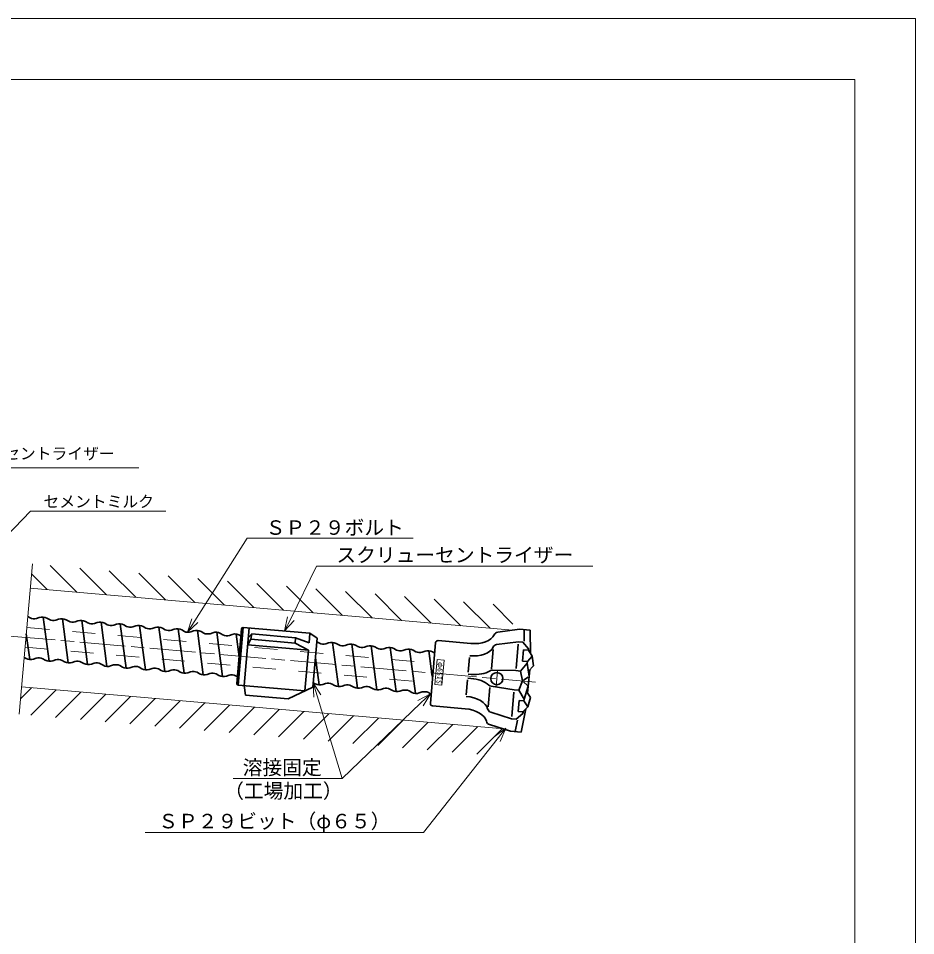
# Model space of a CAD drawing. Units: millimetres at full size, sheet at 1:2.5; details may follow other scales. Extents: x 1511 to 3191, y -1791 to -588.
# Drawn here: x 2603 to 3191, y -1189 to -588 of the extents above; entities that cross this region are included whole.
import ezdxf
from ezdxf.enums import TextEntityAlignment as Align

# ---------------------------------------------------------------- set-up
doc = ezdxf.new("R2010")
doc.units = ezdxf.units.MM
doc.header["$LTSCALE"] = 2.5
doc.linetypes.add('CHAIN', pattern=[18.5, 12, -1.5, 3.5, -1.5])
doc.linetypes.add('DASHED_SPACED', pattern=[12, 6, -6])
for name, color, linetype, lineweight in [('0_2', 7, 'Continuous', 13), ('1 外形線', 7, 'Continuous', 35), ('2 細線', 3, 'Continuous', 20), ('3 隠れ線', 2, 'DASHED_SPACED', 18), ('4 中心線', 1, 'CHAIN', 18), ('6 寸法線', 4, 'Continuous', 18), ('7 枠・タイトル', 7, 'Continuous', 13), ('Defpoints_9', 7, 'Continuous', 13), ('外形線', 7, 'Continuous', 35)]:
    doc.layers.add(name, color=color, linetype=linetype, lineweight=lineweight)
doc.styles.add('ＭＳ ゴシック', font='')
doc.styles.get('ＭＳ ゴシック').set_extended_font_data('MS Gothic')

msp = doc.modelspace()

# ---------------------------------------------------------------- linework, layer by layer
at = {"layer": '0_2'}
for p, q in [((2716.372, -981.624), (2713.606, -990.522)), ((2713.606, -990.522), (2718.411, -982.912)), ((2713.606, -990.522), (2720.45, -984.2)), ((2779.205, -980.46), (2777.097, -989.536)), ((2777.097, -989.536), (2781.332, -981.595)), ((2777.097, -989.536), (2783.46, -982.73))]:
    msp.add_line(p, q, dxfattribs=at)
at = {"layer": '1 外形線'}
for p, q in [((2610.319, -981.099), (2608.824, -980.244)), ((2610.319, -981.099), (2608.824, -980.244)), ((2610.319, -981.099), (2608.824, -980.244)), ((2610.319, -981.099), (2608.824, -980.244)), ((2616.365, -980.809), (2614.532, -981.468)), ((2616.365, -980.809), (2614.532, -981.468)), ((2616.365, -980.809), (2614.532, -981.468)), ((2618.895, -980.58), (2622.737, -1009.524)), ((2622.971, -982.206), (2621.28, -981.239)), ((2622.971, -982.206), (2621.28, -981.239)), ((2622.971, -982.206), (2621.28, -981.239)), ((2622.971, -982.206), (2621.28, -981.239)), ((2629.017, -981.916), (2627.184, -982.575)), ((2629.017, -981.916), (2627.184, -982.575)), ((2629.017, -981.916), (2627.184, -982.575)), ((2631.547, -981.686), (2635.389, -1010.631)), ((2635.623, -983.313), (2633.932, -982.346)), ((2635.623, -983.313), (2633.932, -982.346)), ((2635.623, -983.313), (2633.932, -982.346)), ((2635.623, -983.313), (2633.932, -982.346)), ((2641.669, -983.023), (2639.836, -983.681)), ((2641.669, -983.023), (2639.836, -983.681)), ((2641.669, -983.023), (2639.836, -983.681)), ((2644.199, -982.793), (2648.041, -1011.738)), ((2648.275, -984.42), (2646.584, -983.453)), ((2648.275, -984.42), (2646.584, -983.453)), ((2648.275, -984.42), (2646.584, -983.453)), ((2648.275, -984.42), (2646.584, -983.453)), ((2654.32, -984.13), (2652.487, -984.788)), ((2654.32, -984.13), (2652.487, -984.788)), ((2654.32, -984.13), (2652.487, -984.788)), ((2656.851, -983.9), (2660.692, -1012.845)), ((2660.926, -985.527), (2659.235, -984.56)), ((2660.926, -985.527), (2659.235, -984.56)), ((2660.926, -985.527), (2659.235, -984.56)), ((2660.926, -985.527), (2659.235, -984.56)), ((2666.972, -985.236), (2665.139, -985.895)), ((2666.972, -985.236), (2665.139, -985.895)), ((2666.972, -985.236), (2665.139, -985.895)), ((2669.502, -985.007), (2673.344, -1013.952)), ((2673.578, -986.634), (2671.887, -985.666)), ((2673.578, -986.634), (2671.887, -985.666)), ((2673.578, -986.634), (2671.887, -985.666)), ((2673.578, -986.634), (2671.887, -985.666)), ((2679.624, -986.343), (2677.791, -987.002)), ((2679.624, -986.343), (2677.791, -987.002)), ((2679.624, -986.343), (2677.791, -987.002)), ((2682.154, -986.114), (2685.996, -1015.059)), ((2607.84, -991.498), (2610.086, -1008.418)), ((2686.23, -987.74), (2684.539, -986.773)), ((2686.23, -987.74), (2684.539, -986.773)), ((2686.23, -987.74), (2684.539, -986.773)), ((2686.23, -987.74), (2684.539, -986.773)), ((2692.276, -987.45), (2690.442, -988.109)), ((2692.276, -987.45), (2690.442, -988.109)), ((2692.276, -987.45), (2690.442, -988.109)), ((2694.806, -987.221), (2698.648, -1016.166)), ((2698.881, -988.847), (2697.19, -987.88)), ((2698.881, -988.847), (2697.19, -987.88)), ((2698.881, -988.847), (2697.19, -987.88)), ((2698.881, -988.847), (2697.19, -987.88)), ((2704.927, -988.557), (2703.094, -989.216)), ((2704.927, -988.557), (2703.094, -989.216)), ((2704.927, -988.557), (2703.094, -989.216)), ((2707.457, -988.328), (2711.299, -1017.273)), ((2711.533, -989.954), (2709.842, -988.987)), ((2711.533, -989.954), (2709.842, -988.987)), ((2711.533, -989.954), (2709.842, -988.987)), ((2717.579, -989.664), (2715.746, -990.323)), ((2717.579, -989.664), (2715.746, -990.323)), ((2720.109, -989.435), (2723.951, -1018.38)), ((2724.185, -991.061), (2722.494, -990.094)), ((2730.231, -990.771), (2728.398, -991.43)), ((2732.761, -990.542), (2736.603, -1019.486)), ((2736.837, -992.168), (2735.146, -991.201)), ((2742.883, -991.878), (2741.049, -992.537)), ((2745.413, -991.648), (2747.386, -1006.519)), ((2931.326, -988.574), (2917.063, -990.411)), ((2938.299, -989.184), (2931.326, -988.574)), ((2934.469, -996.424), (2934.314, -988.835)), ((2938.615, -1004.662), (2938.299, -989.184)), ((2800.095, -997.702), (2798.435, -996.793)), ((2806.141, -997.412), (2804.308, -998.071)), ((2808.671, -997.183), (2812.513, -1026.128)), ((2812.747, -998.809), (2811.056, -997.842)), ((2821.323, -998.29), (2825.165, -1027.235)), ((2876.354, -997.316), (2872.868, -1037.164)), ((2899.398, -997.826), (2877.98, -995.952)), ((2930.615, -996.695), (2916.353, -998.532)), ((2930.483, -998.202), (2929.084, -1014.201)), ((2933.604, -996.957), (2930.615, -996.695)), ((2937.234, -1001.351), (2933.604, -996.957)), ((2818.793, -998.519), (2816.96, -999.178)), ((2818.793, -998.519), (2817.884, -998.773)), ((2825.399, -999.916), (2823.708, -998.949)), ((2831.445, -999.626), (2829.611, -1000.285)), ((2833.941, -999.394), (2837.783, -1028.339)), ((2838.05, -1001.023), (2836.359, -1000.056)), ((2844.096, -1000.733), (2842.263, -1001.392)), ((2846.593, -1000.5), (2850.435, -1029.445)), ((2850.702, -1002.13), (2849.011, -1001.163)), ((2856.748, -1001.84), (2854.915, -1002.498)), ((2859.244, -1001.607), (2863.086, -1030.552)), ((2863.354, -1003.237), (2861.663, -1002.27)), ((2869.4, -1002.947), (2867.566, -1003.605)), ((2871.896, -1002.714), (2874.117, -1019.447)), ((2875.752, -1004.199), (2874.314, -1003.377)), ((2913.008, -1014.368), (2914.115, -1001.709)), ((2933.319, -1009.393), (2933.96, -1002.059)), ((2937.148, -1002.338), (2933.96, -1002.059)), ((2937.148, -1002.338), (2937.234, -1001.351)), ((2937.148, -1002.338), (2939.617, -1006.249)), ((2937.234, -1001.351), (2937.43, -1002.784)), ((2607.634, -1007.753), (2606.476, -1007.09)), ((2614.382, -1007.524), (2612.549, -1008.183)), ((2620.286, -1008.859), (2618.595, -1007.892)), ((2627.034, -1008.631), (2625.201, -1009.289)), ((2632.937, -1009.966), (2631.246, -1008.999)), ((2639.685, -1009.738), (2637.852, -1010.396)), ((2645.589, -1011.073), (2643.898, -1010.106)), ((2797.51, -1007.304), (2799.861, -1025.021)), ((2898.59, -1007.057), (2897.743, -1016.736)), ((2936.507, -1009.671), (2933.319, -1009.393)), ((2936.404, -1010.841), (2936.507, -1009.671)), ((2939.617, -1006.249), (2936.507, -1009.671)), ((2939.617, -1006.249), (2940.472, -1012.53)), ((2652.337, -1010.844), (2650.504, -1011.503)), ((2658.241, -1012.18), (2656.55, -1011.213)), ((2664.989, -1011.951), (2663.156, -1012.61)), ((2670.892, -1013.287), (2669.201, -1012.32)), ((2677.64, -1013.058), (2675.807, -1013.717)), ((2677.64, -1013.058), (2675.807, -1013.717)), ((2683.544, -1014.394), (2681.853, -1013.427)), ((2683.544, -1014.394), (2681.853, -1013.427)), ((2690.292, -1014.165), (2688.459, -1014.824)), ((2690.292, -1014.165), (2688.459, -1014.824)), ((2696.196, -1015.501), (2694.505, -1014.533)), ((2696.196, -1015.501), (2694.505, -1014.533)), ((2702.944, -1015.272), (2701.111, -1015.931)), ((2702.944, -1015.272), (2701.111, -1015.931)), ((2702.944, -1015.272), (2701.111, -1015.931)), ((2708.848, -1016.607), (2707.157, -1015.64)), ((2708.848, -1016.607), (2707.157, -1015.64)), ((2715.595, -1016.379), (2713.762, -1017.037)), ((2928.955, -1015.675), (2913.685, -1015.309)), ((2931.943, -1015.937), (2928.955, -1015.675)), ((2936.404, -1010.841), (2931.943, -1015.937)), ((2931.943, -1015.937), (2933.387, -1022.382)), ((2936.404, -1010.841), (2937.646, -1019.598)), ((2936.698, -1030.434), (2938.046, -1015.027)), ((2940.472, -1012.53), (2937.163, -1015.935)), ((2721.499, -1017.714), (2719.808, -1016.747)), ((2728.247, -1017.486), (2726.414, -1018.144)), ((2734.151, -1018.821), (2732.46, -1017.854)), ((2740.899, -1018.592), (2739.066, -1019.251)), ((2746.238, -1019.605), (2745.112, -1018.961)), ((2896.458, -1031.431), (2897.304, -1021.753)), ((2899.521, -1020.739), (2897.409, -1020.555)), ((2899.751, -1018.119), (2897.638, -1017.934)), ((2930.846, -1028.479), (2933.387, -1022.382)), ((2937.077, -1019.969), (2934.01, -1021.974)), ((2797.41, -1024.356), (2796.077, -1023.633)), ((2804.157, -1024.127), (2802.324, -1024.786)), ((2810.061, -1025.462), (2808.37, -1024.495)), ((2816.809, -1025.234), (2814.976, -1025.892)), ((2815.039, -1025.875), (2816.809, -1025.234)), ((2822.713, -1026.569), (2821.022, -1025.602)), ((2822.713, -1026.569), (2821.022, -1025.602)), ((2829.461, -1026.341), (2827.628, -1026.999)), ((2835.365, -1027.676), (2833.674, -1026.709)), ((2842.113, -1027.447), (2840.279, -1028.106)), ((2848.016, -1028.783), (2846.325, -1027.816)), ((2911.926, -1026.736), (2910.818, -1039.395)), ((2927.857, -1028.217), (2912.756, -1025.927)), ((2930.846, -1028.479), (2927.857, -1028.217)), ((2936.602, -1025.399), (2933.93, -1022.891)), ((2934.354, -1034.271), (2937.098, -1025.863)), ((2854.764, -1028.554), (2852.931, -1029.213)), ((2860.668, -1029.89), (2858.977, -1028.923)), ((2867.416, -1029.661), (2865.583, -1030.32)), ((2872.904, -1030.759), (2871.629, -1030.03)), ((2926.328, -1045.691), (2927.728, -1029.692)), ((2934.354, -1034.271), (2930.846, -1028.479)), ((2934.354, -1034.271), (2934.252, -1035.441)), ((2938.654, -1033.314), (2935.986, -1029.386)), ((2936.721, -1039.352), (2938.654, -1033.314)), ((2895.65, -1040.662), (2874.232, -1038.789)), ((2931.064, -1035.162), (2930.423, -1042.495)), ((2934.252, -1035.441), (2931.064, -1035.162)), ((2933.61, -1042.774), (2936.721, -1039.352)), ((2936.721, -1039.352), (2934.252, -1035.441)), ((2926.197, -1047.197), (2912.47, -1042.912)), ((2933.524, -1043.761), (2929.185, -1047.459)), ((2933.61, -1042.774), (2930.423, -1042.495)), ((2935.459, -1040.74), (2932.46, -1055.929)), ((2933.524, -1043.761), (2933.965, -1042.384)), ((2933.61, -1042.774), (2933.524, -1043.761)), ((2925.486, -1055.319), (2911.759, -1051.033)), ((2929.185, -1047.459), (2926.197, -1047.197)), ((2929.945, -1048.134), (2928.475, -1055.58)), ((2932.46, -1055.929), (2925.486, -1055.319))]:
    msp.add_line(p, q, dxfattribs=at)
msp.add_circle((2916.452, -1020.9), 4, dxfattribs=at)
for centre, radius, start, end in [((2612.915, -975.69), 6, 244.36789, 285.63395), ((2612.915, -975.69), 6, 244.36789, 285.63395), ((2612.915, -975.69), 6, 244.36789, 285.63395), ((2618.252, -987.55), 7, 64.36613, 105.63387), ((2618.252, -987.55), 7, 64.36613, 105.63387), ((2618.252, -987.55), 7, 64.36613, 105.63387), ((2625.567, -976.797), 6, 244.36789, 285.63395), ((2625.567, -976.797), 6, 244.36789, 285.63395), ((2625.567, -976.797), 6, 244.36789, 285.63395), ((2630.904, -988.657), 7, 64.36613, 105.63387), ((2630.904, -988.657), 7, 64.36613, 105.63387), ((2630.904, -988.657), 7, 64.36613, 105.63387), ((2638.219, -977.903), 6, 244.36789, 285.63395), ((2638.219, -977.903), 6, 244.36789, 285.63395), ((2638.219, -977.903), 6, 244.36789, 285.63395), ((2643.555, -989.764), 7, 64.36613, 105.63387), ((2643.555, -989.764), 7, 64.36613, 105.63387), ((2643.555, -989.764), 7, 64.36613, 105.63387), ((2650.87, -979.01), 6, 244.36789, 285.63395), ((2650.87, -979.01), 6, 244.36789, 285.63395), ((2650.87, -979.01), 6, 244.36789, 285.63395), ((2656.207, -990.871), 7, 64.36613, 105.63387), ((2656.207, -990.871), 7, 64.36613, 105.63387), ((2656.207, -990.871), 7, 64.36613, 105.63387), ((2663.522, -980.117), 6, 244.36789, 285.63395), ((2663.522, -980.117), 6, 244.36789, 285.63395), ((2663.522, -980.117), 6, 244.36789, 285.63395), ((2668.859, -991.978), 7, 64.36613, 105.63387), ((2668.859, -991.978), 7, 64.36613, 105.63387), ((2668.859, -991.978), 7, 64.36613, 105.63387), ((2681.51, -993.084), 7, 64.36613, 105.63387), ((2681.51, -993.084), 7, 64.36613, 105.63387), ((2681.51, -993.084), 7, 64.36613, 105.63387), ((2676.174, -981.224), 6, 244.36789, 285.63395), ((2676.174, -981.224), 6, 244.36789, 285.63395), ((2676.174, -981.224), 6, 244.36789, 285.63395), ((2688.825, -982.331), 6, 244.36789, 285.63395), ((2688.825, -982.331), 6, 244.36789, 285.63395), ((2688.825, -982.331), 6, 244.36789, 285.63395), ((2694.162, -994.191), 7, 64.36613, 105.63387), ((2694.162, -994.191), 7, 64.36613, 105.63387), ((2694.162, -994.191), 7, 64.36613, 105.63387), ((2701.477, -983.438), 6, 244.36789, 285.63395), ((2701.477, -983.438), 6, 244.36789, 285.63395), ((2701.477, -983.438), 6, 244.36789, 285.63395), ((2706.814, -995.298), 7, 64.36613, 105.63387), ((2706.814, -995.298), 7, 64.36613, 105.63387), ((2706.814, -995.298), 7, 64.36613, 105.63387), ((2714.129, -984.545), 6, 244.36789, 285.63395), ((2714.129, -984.545), 6, 244.36789, 285.63395), ((2719.466, -996.405), 7, 64.36613, 105.63387), ((2726.781, -985.652), 6, 244.36789, 285.63395), ((2732.117, -997.512), 7, 64.36613, 105.63387), ((2739.432, -986.759), 6, 244.36789, 285.63395), ((2744.769, -998.619), 7, 56.9163, 105.63387), ((2917.446, -993.386), 3, 97.33909, 156.7285), ((2802.691, -992.293), 6, 244.36789, 285.63395), ((2808.028, -1004.153), 7, 64.36613, 105.63387), ((2820.679, -1005.26), 7, 64.36613, 105.63387), ((2877.849, -997.447), 1.5, 85, 175), ((2815.343, -993.4), 6, 244.36789, 285.63395), ((2827.994, -994.507), 6, 244.36789, 285.63395), ((2833.331, -1006.367), 7, 64.36613, 105.63387), ((2840.646, -995.614), 6, 244.36605, 285.63395), ((2845.983, -1007.474), 7, 64.36613, 105.63387), ((2853.298, -996.72), 6, 244.36743, 285.63395), ((2858.634, -1008.581), 7, 64.36613, 105.63387), ((2865.949, -997.827), 6, 244.36554, 285.63395), ((2871.286, -1009.688), 7, 64.36613, 105.63387), ((2916.736, -1001.507), 3, 97.33909, 156.7285), ((2610.662, -1001.441), 7, 244.36613, 285.63387), ((2615.999, -1013.302), 6, 64.36605, 105.6363), ((2623.314, -1002.548), 7, 244.36613, 285.63387), ((2628.651, -1014.409), 6, 64.36605, 105.6363), ((2635.966, -1003.655), 7, 244.36613, 285.63387), ((2641.302, -1015.515), 6, 64.36605, 105.6363), ((2648.617, -1004.762), 7, 244.36613, 285.63387), ((2653.954, -1016.622), 6, 64.36605, 105.6363), ((2661.269, -1005.869), 7, 244.36613, 285.63387), ((2666.606, -1017.729), 6, 64.36605, 105.6363), ((2673.921, -1006.976), 7, 244.36613, 285.63387), ((2673.921, -1006.976), 7, 244.36613, 285.63387), ((2673.921, -1006.976), 7, 244.36613, 285.63387), ((2679.257, -1018.836), 6, 64.36605, 105.6363), ((2679.257, -1018.836), 6, 64.36605, 105.6363), ((2679.257, -1018.836), 6, 64.36605, 105.6363), ((2686.572, -1008.083), 7, 244.36613, 285.63387), ((2686.572, -1008.083), 7, 244.36613, 285.63387), ((2686.572, -1008.083), 7, 244.36613, 285.63387), ((2691.909, -1019.943), 6, 64.36605, 105.6363), ((2691.909, -1019.943), 6, 64.36605, 105.6363), ((2691.909, -1019.943), 6, 64.36605, 105.6363), ((2699.224, -1009.19), 7, 244.36613, 285.63387), ((2699.224, -1009.19), 7, 244.36613, 285.63387), ((2699.224, -1009.19), 7, 244.36613, 285.63387), ((2704.561, -1021.05), 6, 64.36605, 105.6363), ((2704.561, -1021.05), 6, 64.36605, 105.6363), ((2704.561, -1021.05), 6, 64.36605, 105.6363), ((2717.213, -1022.157), 6, 64.36605, 105.6363), ((2913.613, -1018.308), 3, 88.62463, 122.16401), ((2711.876, -1010.296), 7, 244.36613, 285.63387), ((2711.876, -1010.296), 7, 244.36613, 285.63387), ((2724.528, -1011.403), 7, 244.36613, 285.63387), ((2729.864, -1023.264), 6, 64.36605, 105.6363), ((2737.179, -1012.51), 7, 244.36613, 285.63387), ((2742.516, -1024.37), 6, 64.36605, 105.6363), ((2800.438, -1018.045), 7, 244.36613, 285.63387), ((2805.775, -1029.905), 6, 64.36605, 105.6363), ((2813.09, -1019.151), 7, 244.36613, 285.63387), ((2818.426, -1031.012), 6, 64.36605, 105.6363), ((2818.426, -1031.012), 6, 64.36429, 105.63741), ((2825.741, -1020.258), 7, 244.36613, 285.63387), ((2831.078, -1032.119), 6, 64.36605, 105.6363), ((2838.393, -1021.365), 7, 244.36613, 285.63387), ((2843.73, -1033.225), 6, 64.36605, 105.63552), ((2856.381, -1034.332), 6, 64.36605, 105.63381), ((2913.206, -1022.961), 3, 227.83599, 261.37537), ((2851.045, -1022.472), 7, 244.36613, 285.63387), ((2863.696, -1023.579), 7, 244.36613, 285.63387), ((2869.033, -1035.439), 6, 64.36605, 105.63368), ((2874.363, -1037.294), 1.5, 175, 265), ((2913.364, -1040.048), 3, 193.2715, 252.66091), ((2912.653, -1048.169), 3, 193.2715, 252.66091)]:
    msp.add_arc(centre, radius, start, end, dxfattribs=at)
for centre, start_param, end_param in [((2900.139, -989.358), 4.712389, 6.0982292), ((2899.428, -997.48), 4.712389, 6.0982292), ((2900.491, -1009.651), 4.712389, 5.6412666), ((2898.781, -1029.207), 0.6419187, 1.5707963), ((2895.62, -1041.009), 0.1849561, 1.5707963), ((2894.909, -1049.13), 0.1849561, 1.5707963)]:
    msp.add_ellipse(centre, major_axis=(14.943, -1.307), ratio=0.566667, start_param=start_param, end_param=end_param, dxfattribs=at)
at = {"layer": '2 細線'}
for p, q in [((2611.844, -945.724), (2603.226, -1044.231)), ((2640.954, -964.191), (2623.506, -946.744)), ((2660.325, -965.885), (2642.877, -948.437)), ((2679.696, -967.578), (2662.248, -950.13)), ((2621.583, -962.498), (2611.278, -952.194)), ((2699.067, -969.271), (2681.619, -951.824)), ((2718.438, -970.964), (2700.99, -953.517)), ((2737.808, -972.658), (2720.361, -955.21)), ((2610.462, -961.526), (2926.702, -989.169)), ((2757.179, -974.351), (2739.732, -956.903)), ((2776.55, -976.044), (2759.103, -958.596)), ((2795.921, -977.737), (2778.473, -960.29)), ((2815.292, -979.431), (2797.844, -961.983)), ((2834.663, -981.124), (2817.215, -963.676)), ((2854.034, -982.817), (2836.586, -965.369)), ((2873.405, -984.51), (2855.957, -967.063)), ((2892.776, -986.204), (2875.328, -968.756)), ((2912.147, -987.897), (2894.699, -970.449)), ((2927.056, -985.128), (2914.07, -972.142)), ((2604.134, -1033.859), (2611.158, -1026.835)), ((2604.797, -1026.279), (2921.002, -1053.919)), ((2610.779, -1044.891), (2627.414, -1028.256)), ((2627.036, -1046.312), (2643.671, -1029.677)), ((2643.292, -1047.733), (2659.928, -1031.098)), ((2659.549, -1049.154), (2676.184, -1032.519)), ((2675.806, -1050.575), (2692.441, -1033.94)), ((2692.062, -1051.996), (2708.698, -1035.361)), ((2708.319, -1053.417), (2724.954, -1036.782)), ((2724.576, -1054.838), (2741.211, -1038.203)), ((2740.832, -1056.259), (2757.468, -1039.624)), ((2757.089, -1057.68), (2773.724, -1041.045)), ((2773.346, -1059.101), (2789.981, -1042.466)), ((2789.602, -1060.522), (2806.238, -1043.887)), ((2805.859, -1061.943), (2822.494, -1045.308)), ((2822.116, -1063.364), (2838.751, -1046.729)), ((2838.372, -1064.785), (2855.008, -1048.15)), ((2854.629, -1066.206), (2871.264, -1049.571)), ((2870.886, -1067.627), (2887.521, -1050.992)), ((2887.142, -1069.048), (2903.777, -1052.413)), ((2903.399, -1070.469), (2920.034, -1053.834))]:
    msp.add_line(p, q, dxfattribs=at)
at = {"layer": '3 隠れ線'}
for p, q in [((2608.196, -987.422), (2875.047, -1010.772)), ((2607.063, -1000.374), (2873.772, -1023.708))]:
    msp.add_line(p, q, dxfattribs=at)
at = {"layer": '4 中心線'}
for p, q in [((2596.807, -992.956), (2941.79, -1023.112)), ((2916.022, -1025.813), (2916.881, -1015.988))]:
    msp.add_line(p, q, dxfattribs=at)
at = {"layer": '6 寸法線'}
for p, q in [((2528.348, -882.595), (2681.672, -882.595)), ((2563.261, -960.264), (2610.538, -911.138)), ((2610.538, -911.138), (2699.262, -911.138)), ((2718.411, -982.912), (2752.617, -928.739)), ((2752.617, -928.739), (2861.617, -928.739)), ((2781.332, -981.595), (2798.237, -947.089)), ((2798.237, -947.089), (2979.466, -947.089)), ((2875.831, -1024.803), (2877.261, -1008.449)), ((2877.261, -1008.449), (2881.863, -1008.852)), ((2881.863, -1008.852), (2880.433, -1025.206)), ((2800.982, -1031.555), (2796.077, -1023.633)), ((2796.077, -1023.633), (2796.364, -1032.946)), ((2796.077, -1023.633), (2798.673, -1032.25)), ((2880.433, -1025.206), (2875.831, -1024.803)), ((2798.673, -1032.25), (2815.008, -1086.467)), ((2872.904, -1030.759), (2864.746, -1035.262)), ((2872.904, -1030.759), (2866.418, -1036.999)), ((2868.091, -1038.737), (2872.904, -1030.759)), ((2866.418, -1036.999), (2815.008, -1086.467)), ((2922.299, -1053.456), (2914.831, -1059.029)), ((2922.299, -1053.456), (2916.725, -1060.522)), ((2918.618, -1062.016), (2922.299, -1053.456)), ((2916.725, -1060.522), (2868.435, -1121.737)), ((2815.008, -1086.467), (2743.608, -1086.467)), ((2868.435, -1121.737), (2685.721, -1121.737))]:
    msp.add_line(p, q, dxfattribs=at)
at = {"layer": '7 枠・タイトル'}
for p, q in [((1551.225, -627.973), (3151.225, -627.973)), ((3151.225, -627.973), (3151.225, -1735.973))]:
    msp.add_line(p, q, dxfattribs=at)
at = {"layer": 'Defpoints_9'}
for p, q in [((1511.225, -587.973), (3191.225, -587.973)), ((3191.225, -587.973), (3191.225, -1775.973))]:
    msp.add_line(p, q, dxfattribs=at)
at = {"layer": '外形線'}
for p, q in [((2748.989, -988.19), (2745.852, -1024.053)), ((2750.073, -987.281), (2746.761, -1025.137)), ((2793.905, -991.116), (2750.073, -987.281)), ((2754.057, -987.63), (2750.745, -1025.485)), ((2755.719, -991.589), (2753.508, -993.908)), ((2755.179, -995.088), (2755.719, -991.589)), ((2755.719, -991.589), (2784.421, -994.1)), ((2793.905, -991.116), (2793.358, -997.374)), ((2793.905, -991.116), (2798.635, -994.428)), ((2755.179, -995.088), (2753.091, -998.675)), ((2784.113, -997.62), (2755.179, -995.088)), ((2784.113, -997.62), (2784.421, -994.1)), ((2792.939, -1002.161), (2784.113, -997.62)), ((2784.421, -994.1), (2793.358, -997.374)), ((2798.635, -994.428), (2795.826, -1026.531)), ((2792.939, -1002.161), (2753.091, -998.675)), ((2792.939, -1002.161), (2790.593, -1028.971)), ((2790.593, -1028.971), (2746.761, -1025.137)), ((2750.745, -1025.485), (2751.712, -1031.644)), ((2779.625, -1034.086), (2795.826, -1026.531)), ((2751.712, -1031.644), (2779.625, -1034.086))]:
    msp.add_line(p, q, dxfattribs=at)
for centre, start, end in [((2749.985, -988.277), 85, 175), ((2746.848, -1024.14), 175, 265)]:
    msp.add_arc(centre, 1, start, end, dxfattribs=at)

# ---------------------------------------------------------------- texts
at = {"layer": '6 寸法線', "style": 'ＭＳ ゴシック'}
for s, height, p in [('スクリューセントライザー', 7.595, (2541.482, -879.386)), ('セメントミルク', 7.595, (2619.071, -910.887)), ('ＳＰ２９ボルト', 9.494, (2764.817, -929.451)), ('スクリューセントライザー', 9.494, (2811.237, -947.411)), ('溶接固定', 9.494, (2749.791, -1086.729)), ('（工場加工）', 9.494, (2737.621, -1102.11)), ('ＳＰ２９ビット（φ６５）', 9.494, (2694.419, -1121.904))]:
    msp.add_text(s, height=height, dxfattribs=at).set_placement(p, align=Align.BOTTOM_LEFT)
msp.add_text('φ65IS', height=3.323, rotation=265, dxfattribs=at).set_placement((2877.054, -1009.785), align=Align.BOTTOM_LEFT)

doc.saveas('drawing.dxf')
